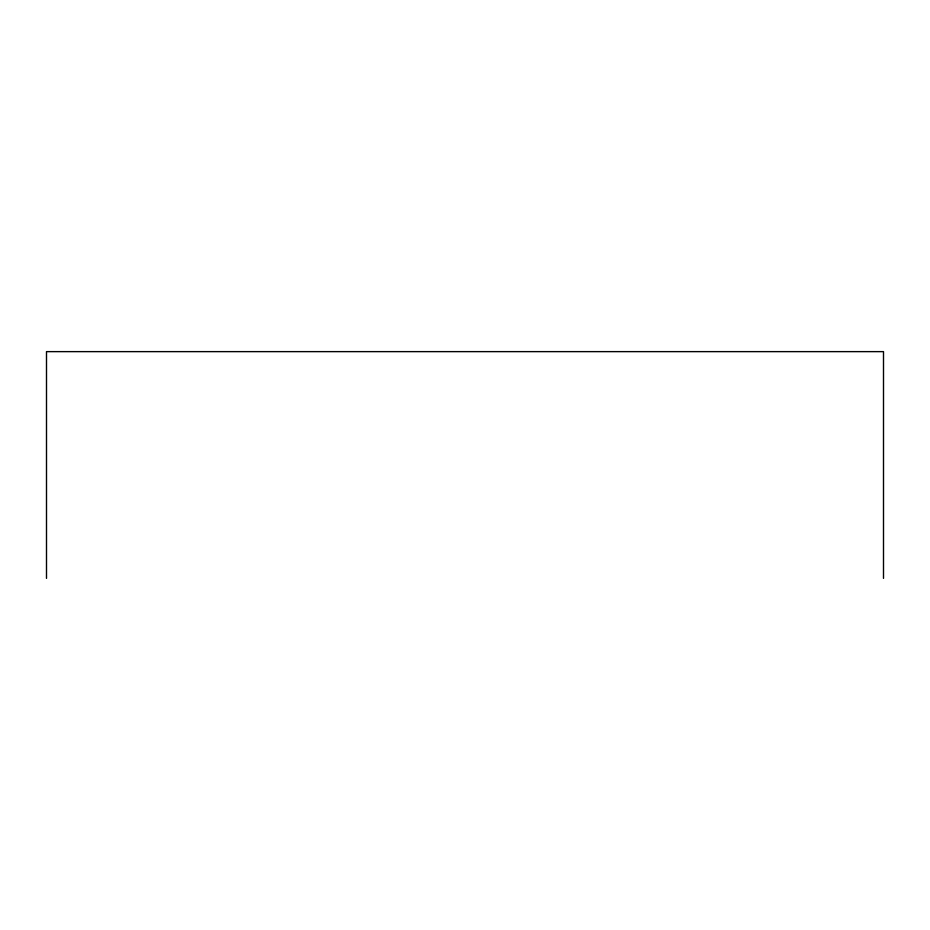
<?xml version="1.0" encoding="UTF-8"?>
<svg xmlns="http://www.w3.org/2000/svg" width="930" height="930" viewBox="0 0 930 930"><rect width="100%" height="100%" fill="white"/><g stroke="black" fill="none" stroke-linecap="round" stroke-linejoin="round"><path stroke-width="1.4" d="M883.5 578.367L883.5 351.633L46.5 351.633L46.5 578.367"/></g></svg>
